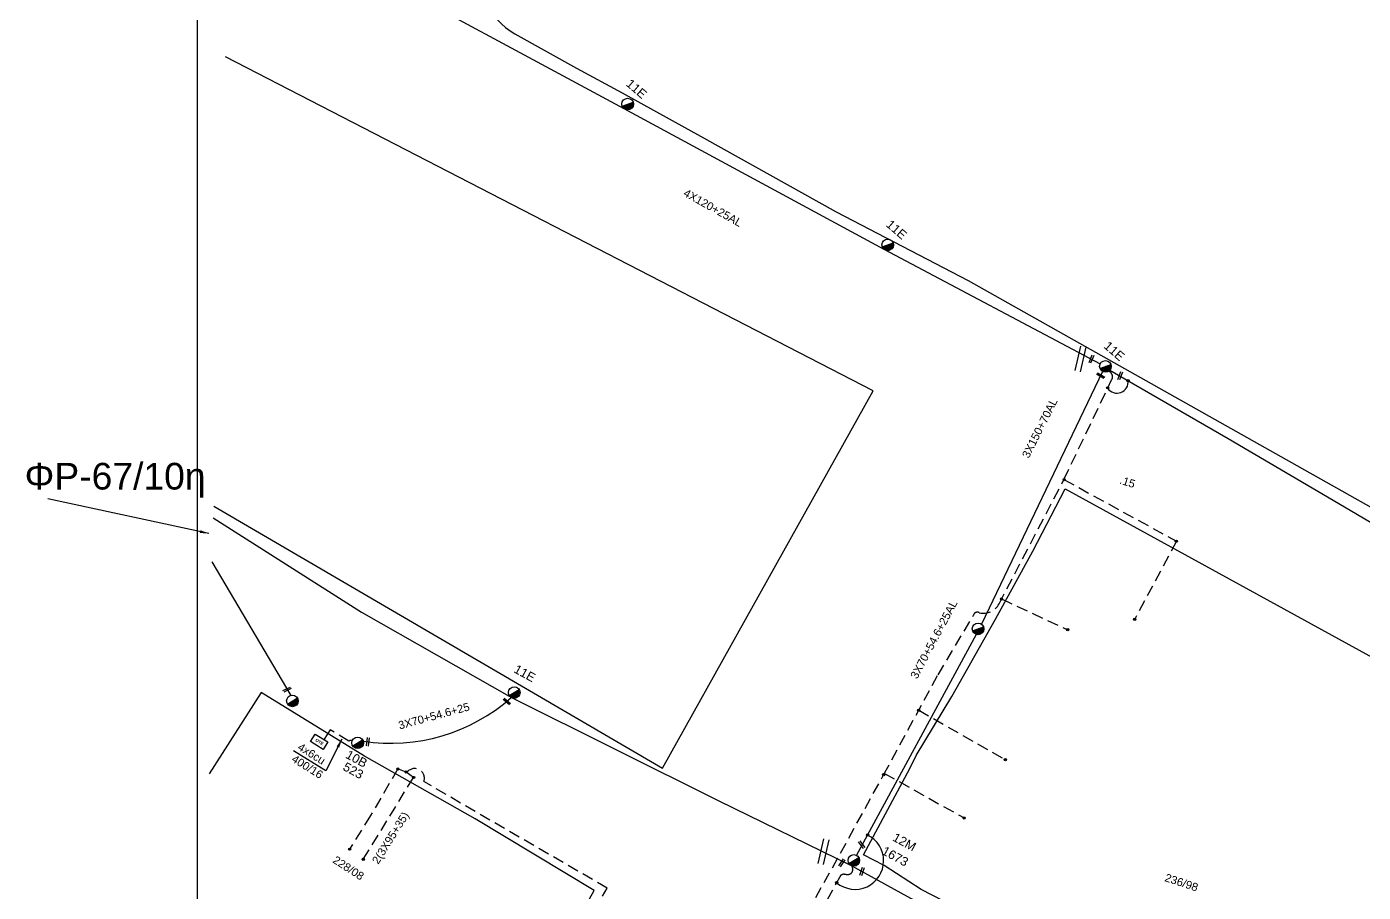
# Model space of a CAD drawing. Header units: millimetres. Extents: x 2087 to 5289, y 222 to 1137.
# Drawn here: x 2087.4 to 2237.7, y 571.7 to 669.1 of the extents above; entities that cross this region are included whole.
import ezdxf

# ---------------------------------------------------------------- set-up
doc = ezdxf.new("R2010")
doc.units = ezdxf.units.MM
doc.linetypes.add('DASHED', pattern=[19.05, 12.7, -6.35])
for name, color, linetype in [('Pillar OTE', 7, 'Continuous'), ('Άγνωστα', 7, 'Continuous'), ('Επιγραφές - Σχήματα', 7, 'Continuous'), ('Καλωδια ΧΤ    3Χ95+50', 7, 'DASHED'), ('Καλώδια ΧΤ   3x150+70AL', 7, 'DASHED'), ('Καλώδια ΧΤ   3x150AL+50CU', 7, 'DASHED'), ('Καλώδια ΧΤ   3x150AL+50XLPE', 7, 'DASHED'), ('Μηχανική τομή', 7, 'Continuous'), ('Στύλος ΦΜ', 7, 'Continuous'), ('Στύλος ΦΜ @ 1', 7, 'Continuous'), ('Συνδέσεις', 7, 'Continuous'), ('Συνεστραμμένα ΧΤ   3x70+54.6+25 AL', 7, 'SYN_LINE'), ('Συνεστραμμενα ΧΤ  4Χ120+25 Al', 7, 'Continuous'), ('Τομή', 7, 'Continuous'), ('Υπόβαθρο ΔΕΗ', 7, 'Continuous'), ('Υπόγεια καλώδια Παροχών ΧΤ   .15', 7, 'DASHED'), ('Υπόγεια καλώδια Παροχών ΧΤ   4x6', 7, 'DASHED'), ('Υπόγειο καλώδιο Μέσης Τάσης 20KV', 7, 'Continuous')]:
    doc.layers.add(name, color=color, linetype=linetype)
doc.styles.add('arial', font='arial.ttf')
doc.styles.get("Standard").update_dxf_attribs({"font": 'arial.ttf'})
doc.linetypes.add('SYN_LINE', pattern='A,0.5,-0.0001,["/\\/\\/\\/",Standard,S=0.1,R=0,X=0,Y=-0.05],-0.25', length=0.7501)
doc.dimstyles.new('ISO-25', dxfattribs={"dimtxt": 2.5, "dimasz": 2.5, "dimexe": 1.25, "dimexo": 0.625, "dimtad": 1, "dimtxsty": 'Standard', "dimcen": 2.5, "dimadec": 0, "dimazin": 0, "dimtfac": 1, "dimtmove": 0, "dimatfit": 3, "dimfxl": 1, "dimarcsym": 0})

# ---------------------------------------------------------------- blocks, each defined once
blk = doc.blocks.new('ΤΟΜΗ')
at = {"layer": 'Τομή', "ltscale": 40}
for p, q in [((-5.68, 0), (5.68, 0)), ((5.68, -2.33), (-5.68, -2.33))]:
    blk.add_line(p, q, dxfattribs=at)
blk = doc.blocks.new('ΜΗΧΑΝΙΚΗ ΤΟΜΗ')
at = {"layer": 'Μηχανική τομή', "ltscale": 40}
for p, q in [((-1.89, 0.78), (1.89, 0.78)), ((1.89, 0), (-1.89, 0))]:
    blk.add_line(p, q, dxfattribs=at)
blk = doc.blocks.new('ΥΠΑΡΧΩΝ ΤΣΙΜΕΝΤΕΝΙΟΣ ΣΤΥΛΟΣ')
at = {"layer": 'Στύλος ΦΜ'}
blk.add_hatch(color=7, dxfattribs=at).paths.add_polyline_path([(-1.29, -2.28, 0.574793), (2.62, 0, 0.268822), (1.3, 2.27)])
at = {"layer": 'Στύλος ΦΜ', "color": 7}
blk.add_line((-1.29, -2.28), (1.3, 2.27), dxfattribs=at)
blk.add_circle((0, 0), 2.62, dxfattribs=at)
at = {"layer": 'Στύλος ΦΜ', "flags": 4}
for tag, p in [('ΑΡΙΘΜΟΣ', (-4.68, 8.05)), ('ΤΥΠΟΣ', (-4.91, 3.03))]:
    blk.add_attdef(tag, p, '', height=4, dxfattribs=at)
blk = doc.blocks.new('_ΣΥΝΔΕΣΗ')
at = {"layer": 'Συνδέσεις', "linetype": 'SYN_LINE', "ltscale": 40}
blk.add_hatch(color=256, dxfattribs=at).paths.add_polyline_path([(0.5, -0.01, 1), (-0.5, -0.01, 1)])
at = {"layer": 'Συνδέσεις'}
blk.add_circle((0, -0.01), 0.5, dxfattribs=at)
blk = doc.blocks.new('PILLAR ΟΤΕ')
at = {"layer": 'Pillar OTE', "ltscale": 40}
blk.add_lwpolyline([(-3.31, 2.02), (3.39, 2.02), (3.39, -1.99), (-3.31, -1.99)], close=True, dxfattribs=at)
at = {"layer": 'Pillar OTE', "insert": (-1.81, 0.71), "char_height": 1.3575, "width": 109.961, "attachment_point": 1}
blk.add_mtext('{\\fArial|b1|i0|c161|p34;OTE}', dxfattribs=at)

msp = doc.modelspace()

# ---------------------------------------------------------------- linework, layer by layer
at = {"layer": 'Άγνωστα', "color": 133, "linetype": 'SYN_LINE', "ltscale": 10}
msp.add_lwpolyline([(2108.41, 613.82), (2125.07, 603.21), (2141.94, 593.6), (2165.25, 581.99), (2180.14, 574.7)], dxfattribs=at)
at = {"layer": 'Άγνωστα', "color": 133}
msp.add_lwpolyline([(2108.25, 608.86), (2117.11, 593.84)], dxfattribs=at)
at = {"layer": 'Άγνωστα', "color": 27, "linetype": 'DASHED', "ltscale": 0.1}
for points in [[(2197.04, 604.69), (2204.48, 601.23)], [(2187.73, 592.18), (2197.47, 586.62)], [(2183.87, 585.08), (2192.84, 580.06)]]:
    msp.add_lwpolyline(points, dxfattribs=at)
at = {"layer": 'Άγνωστα', "color": 62, "linetype": 'DASHED', "ltscale": 0.1}
msp.add_lwpolyline([(2180.22, 574.66), (2180.29, 574.34, -0.501742), (2179.76, 573.71, -0.000274), (2179.36, 573.73, 0.186272), (2178.97, 573.61), (2171.41, 560.16)], format="xyb", dxfattribs=at)
at = {"layer": 'Άγνωστα', "color": 62, "linetype": 'SYN_LINE', "ltscale": 10}
msp.add_lwpolyline([(2180.14, 574.7), (2195.8, 566.08), (2204.03, 561.83), (2215.42, 555.78), (2229.11, 548.1), (2250.51, 535.98), (2265.68, 528.49), (2298.78, 511.35)], dxfattribs=at)
at = {"layer": 'Άγνωστα', "color": 133, "linetype": 'SYN_LINE', "ltscale": 10}
msp.add_arc((2128.36, 608.89), 20.43, 261.2863, 311.5787, dxfattribs=at)
at = {"layer": 'Άγνωστα', "color": 7}
msp.add_arc((2180.56, 575.25), 3.22, 230.2247, 64.012, dxfattribs=at)
at = {"layer": 'Επιγραφές - Σχήματα'}
msp.add_lwpolyline([(3200.59, 789.29), (3200.59, 789.29), (2106.58, 789.29), (2106.58, 238.36), (3200.59, 238.29)], dxfattribs=at)
at = {"layer": 'Καλωδια ΧΤ    3Χ95+50', "color": 5, "linetype": 'DASHED', "ltscale": 0.1}
for points in [[(2129.16, 585.57), (2126.09, 580.32), (2123.73, 576.55)], [(2125.27, 575.41), (2130.93, 584.62)]]:
    msp.add_lwpolyline(points, dxfattribs=at)
at = {"layer": 'Καλώδια ΧΤ   3x150AL+50CU', "color": 27, "linetype": 'DASHED', "ltscale": 0.1}
msp.add_lwpolyline([(2170.41, 560.76), (2171.93, 563.92), (2175.22, 569.47), (2178.95, 576.12), (2183.78, 584.93), (2189.9, 596.17), (2193.89, 602.86, -0.512965), (2194.54, 603.14, 0.341439), (2196.76, 604.14), (2204.05, 618.13), (2209.42, 629.33, 0.458493), (2209.09, 630.31)], format="xyb", dxfattribs=at)
at = {"layer": 'Καλώδια ΧΤ   3x150AL+50XLPE', "color": 5, "linetype": 'DASHED', "ltscale": 0.1}
msp.add_lwpolyline([(2133.51, 492.27, -0.460999), (2133.77, 499.57), (2141.98, 514), (2126.5, 522.8, 0.335965), (2126.1, 524.72), (2126.1, 524.72), (2152.69, 572.17), (2132.08, 584.15, 0.829497), (2130.23, 585.25)], format="xyb", dxfattribs=at)
at = {"layer": 'Συνεστραμμένα ΧΤ   3x70+54.6+25 AL', "color": 62, "linetype": 'SYN_LINE', "ltscale": 10}
for points in [[(2208.4, 630.28), (2194.77, 601.87)], [(2194.19, 600.71), (2180.74, 575.86)]]:
    msp.add_lwpolyline(points, dxfattribs=at)
at = {"layer": 'Συνεστραμμενα ΧΤ  4Χ120+25 Al', "color": 1, "linetype": 'SYN_LINE', "ltscale": 10}
msp.add_lwpolyline([(2122.84, 676.99), (2154.58, 659.85), (2183.81, 644.02), (2208.13, 631.13)], dxfattribs=at)
at = {"layer": 'Συνεστραμμενα ΧΤ  4Χ120+25 Al', "color": 27, "linetype": 'SYN_LINE', "ltscale": 10}
msp.add_lwpolyline([(2209.23, 630.44), (2222.53, 622.73), (2234.33, 615.8), (2241.9, 611.36), (2244.42, 609.7), (2257.59, 603), (2267.8, 597.89), (2281.19, 590.55), (2282.71, 589.94), (2299.51, 582.01), (2314.72, 574.48), (2328.73, 567.3)], dxfattribs=at)
at = {"layer": 'Υπόβαθρο ΔΕΗ'}
for points in [[(2197.48, 787.64), (2183.55, 762.39), (2172.62, 741.76), (2157.51, 713.25), (2148.43, 694.5), (2142.55, 684.22, 0.116891), (2138.86, 676.93, 0.088303), (2138.78, 676.76, 0.345263), (2142.32, 668.26), (2149.23, 664.39), (2154.37, 661.63), (2163.53, 656.54), (2178.44, 648.24), (2193.29, 640.5), (2206.4, 633.11), (2238.58, 615.02)], [(2106.65, 534.27), (2124.18, 523.79, 0.276017), (2124.26, 523.79), (2132.85, 539.11), (2151.22, 571.89), (2151.22, 571.89), (2137.86, 579.97), (2125.41, 587), (2113.79, 594.18), (2107.93, 585.03)]]:
    msp.add_lwpolyline(points, format="xyb", dxfattribs=at)
for points in [[(2108.48, 615.14), (2158.92, 585.66), (2182.6, 628.1), (2109.79, 665.67)], [(2238.38, 544.62), (2230.62, 549.12), (2220.53, 554.83), (2212.84, 558.77), (2206.04, 562.71), (2199.06, 566.31), (2187.99, 572.02), (2183.85, 574.73), (2181.52, 575.93), (2186.71, 585.63), (2187.44, 587.07), (2191.45, 593.73), (2196.37, 602.42), (2200.54, 610.06), (2204.19, 617.08)], [(2204.19, 617.08), (2204.19, 617.08), (2204.19, 617.08), (2248.4, 592.84)], [(2121.07, 585.36), (2117.42, 587.62)]]:
    msp.add_lwpolyline(points, dxfattribs=at)
msp.add_arc((2210.02, 629.1), 1.26, 213.8026, 7.54, dxfattribs=at)
at = {"layer": 'Υπόγεια καλώδια Παροχών ΧΤ   .15', "color": 27, "linetype": 'DASHED', "ltscale": 0.1}
msp.add_lwpolyline([(2204.05, 618.13), (2216.7, 611.19), (2212.01, 602.41)], dxfattribs=at)
at = {"layer": 'Υπόγεια καλώδια Παροχών ΧΤ   4x6', "color": 133, "linetype": 'DASHED', "ltscale": 0.1}
msp.add_lwpolyline([(2124.02, 588.73, 0.304197), (2123.63, 588.7), (2121.54, 589.99), (2120.87, 588.9)], format="xyb", dxfattribs=at)
at = {"layer": 'Υπόγειο καλώδιο Μέσης Τάσης 20KV', "color": 154}
msp.add_lwpolyline([(2130.93, 584.62), (2130.11, 585.23), (2129.16, 585.57)], dxfattribs=at)

# ---------------------------------------------------------------- block references
at = {"layer": 'Pillar OTE', "xscale": 0.2519706509800353, "yscale": 0.2519706509800353, "zscale": 0.2519706509800353, "rotation": 328}
msp.add_blockref('PILLAR ΟΤΕ', (2120.31, 588.63), dxfattribs=at)
at = {"layer": 'Μηχανική τομή'}
for p, xscale, yscale, zscale, rotation in [((2207.23, 631.64), 0.249999999999919, 0.249999999999919, 0.249999999999919, 68.45138536945211), ((2208.13, 629.72), 0.2499999999999998, 0.2499999999999998, 0.2499999999999998, 329.6039467179556), ((2210.47, 629.76), 0.249999999999919, 0.249999999999919, 0.249999999999919, 68.45138536945211), ((2116.67, 594.58), 0.2499999999999998, 0.2499999999999998, 0.2499999999999998, 205.2555637950603), ((2141.48, 593.23), 0.2499999999999997, 0.2499999999999997, 0.2499999999999997, 140.1542055503024), ((2125.88, 588.61), 0.2499999999999997, 0.2499999999999997, 0.2499999999999997, 83.92070792957367), ((2181.23, 577), 0.2499999999999998, 0.2499999999999998, 0.2499999999999998, 307.8155768133463), ((2179.01, 575.08), 0.2499999999999998, 0.2499999999999998, 0.2499999999999998, 235.7972771023744), ((2181.25, 574.07), 0.2499999999999998, 0.2499999999999998, 0.2499999999999998, 250.9654237588603)]:
    msp.add_blockref('ΜΗΧΑΝΙΚΗ ΤΟΜΗ', p, dxfattribs=dict(at, xscale=xscale, yscale=yscale, zscale=zscale, rotation=rotation))
at = {"layer": 'Στύλος ΦΜ @ 1', "ltscale": 40}
ref = msp.add_blockref('ΥΠΑΡΧΩΝ ΤΣΙΜΕΝΤΕΝΙΟΣ ΣΤΥΛΟΣ', (2155, 660.35), dxfattribs=dict(at, xscale=0.2499999999999999, yscale=0.2499999999999999, zscale=0.2499999999999999, rotation=319.1566612122779))
ref.add_attrib('ΑΡΙΘΜΟΣ', '11E', (2154.73, 662.51), dxfattribs={"layer": 'Στύλος ΦΜ', "height": 1, "rotation": 319.1567, "flags": 4})
ref = msp.add_blockref('ΥΠΑΡΧΩΝ ΤΣΙΜΕΝΤΕΝΙΟΣ ΣΤΥΛΟΣ', (2184.24, 644.52), dxfattribs=dict(at, xscale=0.2499999999999999, yscale=0.2499999999999999, zscale=0.2499999999999999, rotation=319.1566612122779))
ref.add_attrib('ΑΡΙΘΜΟΣ', '11E', (2183.97, 646.68), dxfattribs={"layer": 'Στύλος ΦΜ', "height": 1, "rotation": 319.1567, "flags": 4})
ref = msp.add_blockref('ΥΠΑΡΧΩΝ ΤΣΙΜΕΝΤΕΝΙΟΣ ΣΤΥΛΟΣ', (2208.72, 630.85), dxfattribs=dict(at, xscale=0.2499999999999999, yscale=0.2499999999999999, zscale=0.2499999999999999, rotation=319.1566612122779))
ref.add_attrib('ΑΡΙΘΜΟΣ', '11E', (2208.45, 633.01), dxfattribs={"layer": 'Στύλος ΦΜ', "height": 1, "rotation": 319.1567, "flags": 4})
for p, xscale, yscale, zscale, rotation in [((2194.4, 601.33), 0.2499999999999999, 0.2499999999999999, 0.2499999999999999, 319.1566612122779), ((2117.3, 593.22), 0.2499999999999998, 0.2499999999999998, 0.2499999999999998, 331.3512932549152)]:
    msp.add_blockref('ΥΠΑΡΧΩΝ ΤΣΙΜΕΝΤΕΝΙΟΣ ΣΤΥΛΟΣ', p, dxfattribs=dict(at, xscale=xscale, yscale=yscale, zscale=zscale, rotation=rotation))
ref = msp.add_blockref('ΥΠΑΡΧΩΝ ΤΣΙΜΕΝΤΕΝΙΟΣ ΣΤΥΛΟΣ', (2142.25, 594.17), dxfattribs=dict(at, xscale=0.2499999999999998, yscale=0.2499999999999998, zscale=0.2499999999999998, rotation=331.3512932549152))
ref.add_attrib('ΤΥΠΟΣ', '11E', (2142.1, 596.49), dxfattribs={"layer": 'Στύλος ΦΜ', "height": 1, "rotation": 331.3513, "flags": 4})
ref = msp.add_blockref('ΥΠΑΡΧΩΝ ΤΣΙΜΕΝΤΕΝΙΟΣ ΣΤΥΛΟΣ', (2124.64, 588.51), dxfattribs=dict(at, xscale=0.2499999999999998, yscale=0.2499999999999998, zscale=0.2499999999999998, rotation=331.3512932549152))
ref.add_attrib('ΤΥΠΟΣ', '523', (2122.89, 585.51), dxfattribs={"layer": 'Στύλος ΦΜ', "height": 1, "rotation": 331.3513, "flags": 4})
ref.add_attrib('ΑΡΙΘΜΟΣ', '10Β', (2123.19, 586.87), dxfattribs={"layer": 'Στύλος ΦΜ', "height": 1, "rotation": 331.3513, "flags": 4})
ref = msp.add_blockref('ΥΠΑΡΧΩΝ ΤΣΙΜΕΝΤΕΝΙΟΣ ΣΤΥΛΟΣ', (2180.43, 575.29), dxfattribs=dict(at, xscale=0.2499999999999998, yscale=0.2499999999999998, zscale=0.2499999999999998, rotation=331.3512932549152))
ref.add_attrib('ΤΥΠΟΣ', '1673', (2183.48, 576.05), dxfattribs={"layer": 'Στύλος ΦΜ', "height": 1, "rotation": 331.3513, "flags": 4})
ref.add_attrib('ΑΡΙΘΜΟΣ', '12M', (2184.69, 577.57), dxfattribs={"layer": 'Στύλος ΦΜ', "height": 1, "rotation": 331.3513, "flags": 4})
at = {"layer": 'Συνδέσεις', "xscale": 0.25, "yscale": 0.25, "zscale": 0.25}
for p in [(2208.97, 628.44), (2211.26, 629.25), (2204.08, 618.11), (2216.7, 611.19), (2197.04, 604.69), (2204.48, 601.23), (2212.01, 602.41), (2187.73, 592.18), (2197.47, 586.62), (2129.16, 585.57), (2130.11, 585.23), (2130.93, 584.62), (2183.79, 584.93), (2192.84, 580.06), (2181.99, 578.14), (2123.73, 576.55), (2125.27, 575.42), (2178.51, 572.78)]:
    msp.add_blockref('_ΣΥΝΔΕΣΗ', p, dxfattribs=at)
at = {"layer": 'Τομή', "xscale": 0.2499999999999994, "yscale": 0.2499999999999994, "zscale": 0.2499999999999994, "rotation": 76.99663709074498}
for p in [(2205.64, 631.76), (2176.74, 576.34)]:
    msp.add_blockref('ΤΟΜΗ', p, dxfattribs=at)

# ---------------------------------------------------------------- texts
at = {"ltscale": 40, "insert": (2161.62, 650.87), "char_height": 0.9, "width": 7.2065, "attachment_point": 1, "rotation": 330.7197, "style": 'arial'}
msp.add_mtext('4X120+25AL', dxfattribs=at)
at = {"layer": 'Άγνωστα', "ltscale": 40, "char_height": 0.9, "attachment_point": 1, "style": 'arial'}
for s, insert, width, rotation in [('3X70+54.6+25', (2129.12, 590.88), 69.1904, 15.2679), ('2(3X95+35)', (2126.19, 575.27), 70.1898, 57.8467), ('228/08', (2122.24, 575.86), 69.1904, 326.9295), ('236/98', (2215.59, 573.83), 69.1904, 341.9254)]:
    msp.add_mtext(s, dxfattribs=dict(at, insert=insert, width=width, rotation=rotation))
at = {"layer": 'Άγνωστα', "ltscale": 40, "char_height": 0.9, "attachment_point": 1, "rotation": 328, "style": 'arial'}
for s, insert in [('4x6cu', (2118.28, 588.56)), ('400/16', (2117.6, 587.23))]:
    msp.add_mtext_dynamic_manual_height_columns(s, width=1.8, gutter_width=12.5, heights=[0.118], dxfattribs=dict(at, insert=insert))
at = {"layer": 'Επιγραφές - Σχήματα', "ltscale": 40, "insert": (2087.19, 620), "char_height": 3, "width": 21.1415, "attachment_point": 1, "style": 'arial'}
msp.add_mtext('ΦΡ-67/10η', dxfattribs=at)
at = {"layer": 'Καλώδια ΧΤ   3x150+70AL', "ltscale": 40, "insert": (2199.29, 620.85), "char_height": 0.9, "width": 69.1904, "attachment_point": 1, "rotation": 63.2954, "style": 'arial'}
msp.add_mtext('3X150+70AL', dxfattribs=at)
at = {"layer": 'Συνεστραμμένα ΧΤ   3x70+54.6+25 AL', "ltscale": 40, "insert": (2186.74, 596.04), "char_height": 0.9, "width": 69.1904, "attachment_point": 1, "rotation": 62.0635, "style": 'arial'}
msp.add_mtext('3X70+54.6+25AL', dxfattribs=at)
at = {"layer": 'Υπόγεια καλώδια Παροχών ΧΤ   .15', "ltscale": 40, "insert": (2210.51, 618.55), "char_height": 0.9, "width": 69.1904, "attachment_point": 1, "rotation": 341.9254, "style": 'arial'}
msp.add_mtext('.15', dxfattribs=at)

# ---------------------------------------------------------------- leaders
at = {"layer": 'Επιγραφές - Σχήματα', "ltscale": 40}
for points in [[(2107.9, 612.06), (2089.82, 615.97)], [(2122.87, 588.94), (2121.07, 585.36)]]:
    msp.add_leader(points, dimstyle='ISO-25', override={"dimasz": 1, "dimtad": 0}, dxfattribs=at)

doc.saveas('drawing.dxf')
